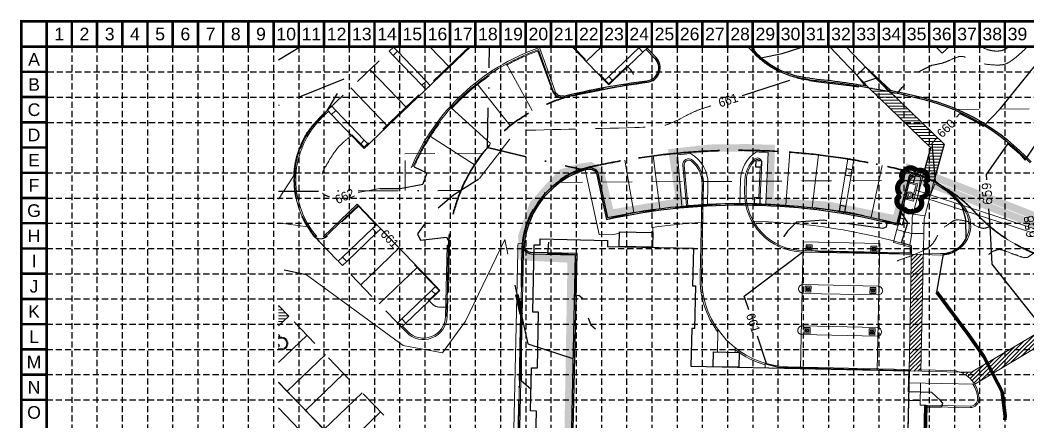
# Model space of a CAD drawing. Header units: inches. Extents: x 74800 to 81377, y 79369 to 83483.
# Drawn here: x 74800 to 78900, y 81850 to 83483 of the extents above; entities that cross this region are included whole.
import ezdxf
from ezdxf.enums import TextEntityAlignment as Align

# ---------------------------------------------------------------- set-up
doc = ezdxf.new("R2010")
doc.units = ezdxf.units.IN
doc.header["$MEASUREMENT"] = 0
for name, pattern in [('DASHED', [9, 6, -3]), ('DGN_STYLE_2', [202.669512, 121.601707, -81.067805]), ('DGN_STYLE_3', [283.737317, 202.669512, -81.067805]), ('DGN_STYLE_4', [324.473889, 162.13561, -81.067805, 0.20267, -81.067805]), ('HIDDEN', [0.375, 0.25, -0.125])]:
    doc.linetypes.add(name, pattern=pattern)
for name, color, linetype in [('021-043_BASETOPO_-_ESMT', 1, 'Continuous'), ('1 PROPOSED CONTOURS', 35, 'Continuous'), ('BASE', 7, 'Continuous'), ('BLDG', 7, 'Continuous'), ('FIRELANE', 7, 'Continuous'), ('GRID', 254, 'HIDDEN'), ('LEGEND', 7, 'Continuous'), ('LEVEL_46', 7, 'Continuous'), ('LIMITS', 1, 'Continuous'), ('new', 250, 'Continuous'), ('PROP', 3, 'Continuous'), ('SILT FENCE', 200, 'Continuous'), ('SITE', 7, 'Continuous'), ('STORM', 7, 'Continuous')]:
    doc.layers.add(name, color=color, linetype=linetype)
doc.styles.add('ROMANS', font='romans.shx')
doc.styles.get("Standard").update_dxf_attribs({"font": 'ARIAL.TTF'})

# ---------------------------------------------------------------- blocks, each defined once
blk = doc.blocks.new('A$C50D86C7A')
at = {"color": 0, "linetype": 'ByBlock', "flags": 128}
blk.add_lwpolyline([(17.3, 33.9), (0, 17.3), (16.6, 0), (33.9, 16.6)], close=True, dxfattribs=at)

msp = doc.modelspace()

# ---------------------------------------------------------------- hatches: boundary and pattern name
at = {"layer": 'FIRELANE', "linetype": 'Continuous', "lineweight": 0}
h = msp.add_hatch(dxfattribs=at)
h.set_pattern_fill('_USER', style=0)
h.set_pattern_definition([(0, (78505.758, 82858.057), (0, 12), [])])
h.paths.add_polyline_path([(78517, 82827.2), (78472.7, 82847.1), (78505.4, 82964.4), (78253.3, 83208.6), (78339, 83192.5), (78559.3, 82979)])
at = {"layer": 'SITE', "linetype": 'Continuous', "lineweight": 0}
h = msp.add_hatch(dxfattribs=at)
h.set_pattern_fill('_USER', style=0)
h.set_pattern_definition([(45, (78469.021, 82428.99), (-8.4853, 8.4853), [])])
h.paths.add_polyline_path([(78426.6, 82530.6), (78425.9, 82500.6), (78416.6, 82056.7), (78416.9, 82056.7), (78464.6, 82055.6), (78473.9, 82499.6), (78474.6, 82529.5)])
h = msp.add_hatch(dxfattribs=at)
h.set_pattern_fill('_USER', style=0)
h.set_pattern_definition([(45, (78842.132, 82151.748), (-8.4853, 8.4853), [])])
h.paths.add_polyline_path([(79036.9, 82213, -0.327847), (79023.1, 82253.3, -0.006628), (79026.1, 82262.4), (78671, 82051.2), (78622.1, 82052.2, -0.169308), (78683.8, 82002.9)])

# ---------------------------------------------------------------- linework, layer by layer
at = {"layer": '021-043_BASETOPO_-_ESMT', "color": 7, "linetype": 'DGN_STYLE_2', "lineweight": 13}
for p, q in [((79107.9, 83123.4), (78596.6, 83120.5)), ((76365.9, 82940.2), (76682.7, 82942)), ((76366.8, 82790.2), (76365.9, 82940.2)), ((78506.8, 82832), (76982.6, 82823.5))]:
    msp.add_line(p, q, dxfattribs=at)
at = {"layer": '1 PROPOSED CONTOURS', "color": 35, "linetype": 'DGN_STYLE_3', "lineweight": 0}
for p, q in [((75912.7, 82848.3), (75851.2, 82754.7)), ((76175.1, 82781.8), (76263.6, 82798.1)), ((75851.2, 82658.8), (75969.3, 82642.5)), ((75969.3, 82642.5), (75994.1, 82605.4))]:
    msp.add_line(p, q, dxfattribs=at)
at = {"layer": '1 PROPOSED CONTOURS', "color": 35, "linetype": 'Continuous', "lineweight": 0}
for p, q in [((76612.1, 82259.4), (76771.5, 82590.9)), ((76771.5, 82590.9), (76784.6, 82531.4)), ((75965.2, 82447.7), (76358, 82159.9)), ((76518.1, 82130), (76612.1, 82259.4)), ((76358, 82159.9), (76518.1, 82130))]:
    msp.add_line(p, q, dxfattribs=at)
at = {"layer": '1 PROPOSED CONTOURS', "color": 35, "linetype": 'Continuous', "lineweight": 80}
for p, q in [((78659.7, 82202.1), (78529.9, 82376.4)), ((76820.4, 82367.4), (76837.9, 82287.3)), ((78659.7, 82202.1), (78721.3, 82115.4)), ((78721.3, 82115.4), (78796, 81972.2)), ((78796, 81972.2), (78807.8, 81874)), ((78485.1, 81914.8), (78479, 81611.8)), ((78807.8, 81874), (78806.8, 81857.5))]:
    msp.add_line(p, q, dxfattribs=at)
at = {"layer": '1 PROPOSED CONTOURS', "color": 35, "linetype": 'DGN_STYLE_3', "flags": 128}
for points in [[(75851.2, 83321.8), (75941.4, 83376.3)], [(76627.7, 83376.3), (76199.8, 82966.5), (76149.8, 83016.5)], [(76906.9, 83358.1), (76968.9, 83189), (76977.7, 83176.5), (76988.7, 83170.2), (77003.3, 83166.1), (77012.1, 83167.6), (77058.9, 83179.1), (77158.4, 83199.1), (77304, 83226.1), (77303.5, 83240), (77294.7, 83267), (77284.8, 83280.6), (77269.2, 83295.7), (77195.3, 83223.8), (77049.4, 83376.3)], [(77776.8, 83376.3), (77777.2, 83370.4), (77786.8, 83351.9)], [(77786.8, 83351.9), (77813.7, 83330.2), (77900.3, 83348), (77989.9, 83376.3)], [(78818.5, 82981.9), (78865.8, 82940.3), (78888.8, 82914.4), (78927.5, 82970.4), (78984.9, 83103.9), (79018, 83237.3), (79053.8, 83362.2), (79060.3, 83376.3)], [(77739.3, 83176.4), (77957.4, 83246.7), (78049.2, 83232.3), (78185.6, 83216.5), (78253, 83205.1), (78231.5, 83230.9), (78281.7, 83246.7), (78336.3, 83193.6), (78340.6, 83189.3), (78369.3, 83186.4), (78389.4, 83209.4), (78446.8, 83269.6), (78509.9, 83299.8), (78555.8, 83309.8)], [(75967.4, 83026.1), (76009.9, 83073.7), (76050.3, 83116.6), (76126.5, 83246.6), (75851.2, 83136.4)], [(78818.5, 82981.9), (78730.9, 82854.9), (78732.4, 82834)], [(76403.1, 82887.2), (76455.2, 82861.7), (76438.5, 82816.2)], [(76666, 82835.9), (76563.5, 82770.8), (76476.8, 82698.2), (76416.2, 82613.7), (76429.6, 82589), (76534.6, 82600.3), (76547.3, 82577.1)], [(76263.6, 82798.1), (76345.6, 82798.1), (76402.8, 82809.3), (76438.5, 82816.2)], [(77185.8, 82673), (77292.1, 82700.6), (77423.3, 82717.2), (77547.1, 82728.3), (77694.9, 82739.4), (77876, 82732), (78029.4, 82720.9), (78177.2, 82700.6), (78275.2, 82678.4), (78326.9, 82661.8), (78323.2, 82641.5), (78310.3, 82635.9), (78070, 82669.2), (77959.2, 82661.8), (77922.2, 82624.8), (77907.4, 82602.7), (77905.5, 82590.7)], [(76252, 82647.7), (76176.2, 82727.1), (76046.3, 82602.5)], [(78740.6, 82715.8), (78745.6, 82644)], [(77058.3, 82529.4), (76947.7, 82534.1), (76951.7, 82580.3)], [(76462.2, 82343.2), (76504.3, 82383.5), (76355, 82539.9)], [(77058.3, 82529.4), (77058.8, 82362.4), (77073.5, 82364.3), (77086.5, 82353.2), (77106.8, 82286.7), (77121.6, 82244.2), (77140.7, 82228.4)]]:
    msp.add_lwpolyline(points, dxfattribs=at)
at = {"layer": '1 PROPOSED CONTOURS', "color": 35, "linetype": 'Continuous', "flags": 128}
for points in [[(78609.4, 83089), (78623.3, 83103.9), (78683.6, 83073.7), (78719.4, 83052.2), (78788.3, 83124), (78931.8, 83300.5), (78990.8, 83376.3)], [(78524.3, 82828.3), (78511.4, 82983.3), (78530, 83003.4)], [(78524.3, 82828.3), (78554.4, 82805.7), (78580.2, 82784.5), (78604.6, 82760.5), (78632.4, 82727.1)], [(78384, 82705.5), (78370.4, 82655.7), (78320.9, 82664.5)], [(78426.6, 82532.9), (78427.3, 82565.2), (78385.8, 82578.2), (78411.4, 82659.5), (78384, 82705.5)], [(78529.9, 82376.4), (78556.4, 82532), (78592.8, 82537.8), (78627.1, 82561.8), (78648.8, 82595.3), (78648.4, 82672.5), (78632.4, 82727.1)], [(78743.7, 82671), (78754, 82490.2)], [(77764.6, 82305.5), (77746.2, 82360.8), (77982.6, 82540.1), (78086.6, 82541.8), (78426.6, 82532.9)], [(75965.2, 82447.7), (75874, 82467)], [(78754, 82490.2), (78945.7, 82247.8), (79009.7, 82129.1), (79018.1, 81997.1)], [(76812.7, 82404.8), (76866.3, 82166.3), (77049.4, 82107.3)], [(76837.9, 82287.3), (76837.9, 82017.5), (76879, 81981.8)], [(78486.1, 81911.2), (78548.6, 81911.2), (78554.8, 81925.9), (78544.6, 81935.7), (78510.1, 81968.7), (78414.3, 81971.3), (78416.6, 82056.7), (77886.4, 82070.8), (77838.5, 82082.9), (77800.2, 82198.3)], [(75884.6, 81973.6), (75851.2, 82009)], [(76229.7, 81455.2), (76234.6, 81624.8), (76207.8, 81676.8), (76185.3, 81658), (76109.7, 81743.3), (75884.6, 81973.6)]]:
    msp.add_lwpolyline(points, dxfattribs=at)
at = {"layer": '1 PROPOSED CONTOURS', "color": 35, "linetype": 'DGN_STYLE_3', "lineweight": 0, "extrusion": (0, 0, -1)}
for centre, radius, start, end in [((-77202.7, 82536.6), 873.1, 23.6743, 70.194), ((-76274.3, 82834.4), 361.9, 2.2012, 31.9834), ((-76021.8, 82631.8), 38.2, 230.0588, 316.4451)]:
    msp.add_arc(centre, radius, start, end, dxfattribs=at)
at = {"layer": '1 PROPOSED CONTOURS', "color": 35, "linetype": 'DGN_STYLE_3', "lineweight": 0}
for points, knots in [([(78899.6, 83376.3), (78874.7, 83352.6), (78853.5, 83330.2), (78820.5, 83310.3), (78803.5, 83300), (78785.7, 83300.3), (78768.3, 83300.8), (78744.2, 83301.5), (78719.9, 83304.6), (78695.9, 83311.4), (78680.5, 83315.8), (78668.1, 83325.8), (78653.2, 83330.4), (78641.4, 83334.1), (78627.9, 83338.2), (78616.4, 83334), (78604.4, 83329.6), (78592.6, 83324.7), (78580.8, 83319.7), (78575.2, 83317.4), (78569.8, 83314.9), (78564.2, 83312.6), (78561.5, 83311.6), (78558.6, 83310.8), (78555.8, 83310.3)], [0, 0, 0, 0, 0.272606, 0.272606, 0.272606, 0.412923, 0.412923, 0.412923, 0.606389, 0.606389, 0.606389, 0.729996, 0.729996, 0.729996, 0.827717, 0.827717, 0.827717, 0.929096, 0.929096, 0.929096, 0.976886, 0.976886, 0.976886, 1, 1, 1, 1]), ([(78821.7, 83376.3), (78819.7, 83374.5), (78817.8, 83372.6), (78815.7, 83370.8), (78802.5, 83359.1), (78782.3, 83356.4), (78765.9, 83357.7), (78747.7, 83359.1), (78726.9, 83364), (78711.9, 83376.3)], [0, 0, 0, 0, 0.070042, 0.070042, 0.070042, 0.510903, 0.510903, 0.510903, 1, 1, 1, 1]), ([(77609.9, 83134.4), (77597.3, 83130.3), (77584.8, 83126.2), (77572.2, 83122.2), (77515.5, 83103.9), (77466.9, 83064.1), (77408, 83051.8), (77395, 83049), (77381.8, 83048.9), (77368.6, 83048.5), (77189.7, 83042), (77010.7, 83039.9), (76831.8, 83034.4), (76827.4, 83034.2), (76821.4, 83036.6), (76818.7, 83033.2), (76767.8, 82967.4), (76716.9, 82901.7), (76666, 82835.9)], [0, 0, 0, 0, 0.037445, 0.037445, 0.037445, 0.206411, 0.206411, 0.206411, 0.243764, 0.243764, 0.243764, 0.751669, 0.751669, 0.751669, 0.764064, 0.764064, 0.764064, 1, 1, 1, 1]), ([(76149.8, 83016.5), (76137.3, 83005.7), (76124.8, 82994.8), (76112.3, 82983.9), (76083.4, 82958.8), (76064.2, 82923.7), (76044.6, 82891.3), (76024.5, 82858.1), (76003.4, 82795.5), (76037.3, 82774), (76044, 82769.8), (76051, 82767.1), (76058.1, 82764.3), (76058.4, 82764.2), (76058.6, 82764.1), (76058.8, 82764)], [0, 0, 0, 0, 0.162651, 0.162651, 0.162651, 0.538083, 0.538083, 0.538083, 0.922557, 0.922557, 0.922557, 0.997771, 0.997771, 0.997771, 1, 1, 1, 1]), ([(78745.6, 82644), (78740.6, 82642.1), (78735.6, 82640.3), (78730.5, 82638.4), (78703, 82628.3), (78674.9, 82662), (78647, 82666.3), (78631, 82668.7), (78610.9, 82675.3), (78596.6, 82666.3), (78591.2, 82662.9), (78586.1, 82659.4), (78580.9, 82655.8), (78568.7, 82647.5), (78556.6, 82639.2), (78544.4, 82630.9)], [0, 0, 0, 0, 0.073734, 0.073734, 0.073734, 0.478521, 0.478521, 0.478521, 0.71053, 0.71053, 0.71053, 0.797066, 0.797066, 0.797066, 1, 1, 1, 1]), ([(78367.8, 82504), (78382.1, 82509.1), (78396.4, 82514.3), (78410.7, 82519.4), (78436.5, 82528.6), (78461.6, 82538.8), (78486, 82552.4), (78504.5, 82562.8), (78519, 82579.7), (78528.2, 82598.3), (78533.6, 82609.2), (78539, 82620.1), (78544.4, 82630.9)], [0, 0, 0, 0, 0.201323, 0.201323, 0.201323, 0.564052, 0.564052, 0.564052, 0.839239, 0.839239, 0.839239, 1, 1, 1, 1]), ([(76547.6, 82578.1), (76547.3, 82574.9), (76547.2, 82571.8), (76547, 82568.7), (76545.9, 82545.9), (76545.3, 82523.2), (76544.6, 82500.4), (76543.1, 82443.1), (76544.3, 82385.7), (76541.7, 82328.4), (76541.5, 82324), (76541.3, 82319.7), (76541.1, 82315.3)], [0, 0, 0, 0, 0.035974, 0.035974, 0.035974, 0.295681, 0.295681, 0.295681, 0.950296, 0.950296, 0.950296, 1, 1, 1, 1]), ([(78923.7, 82536), (78917.3, 82531.3), (78910.9, 82526.6), (78904.5, 82521.8), (78888.5, 82510), (78864.4, 82525.4), (78845.4, 82530.5), (78826.6, 82535.6), (78808.6, 82546.6), (78789.7, 82549.7), (78784.1, 82550.6), (78778, 82549.6), (78772.3, 82547.9), (78766.2, 82546.2), (78759.9, 82544.7), (78754.9, 82541), (78750.3, 82537.5), (78745.6, 82534), (78741, 82530.5)], [0, 0, 0, 0, 0.121229, 0.121229, 0.121229, 0.426202, 0.426202, 0.426202, 0.726491, 0.726491, 0.726491, 0.815677, 0.815677, 0.815677, 0.911257, 0.911257, 0.911257, 1, 1, 1, 1]), ([(76541.1, 82315.3), (76529.8, 82315.5), (76518.5, 82315.7), (76507.3, 82315.9), (76497.7, 82316.1), (76487.5, 82319.5), (76480.6, 82326), (76474.4, 82331.7), (76468.3, 82337.5), (76462.2, 82343.2)], [0, 0, 0, 0, 0.386336, 0.386336, 0.386336, 0.712326, 0.712326, 0.712326, 1, 1, 1, 1])]:
    msp.add_open_spline(points, degree=3, knots=knots, dxfattribs=at)
at = {"layer": 'BASE', "const_width": 10.3}
for points in [[(74805.2, 79374.1), (81371.6, 79374.1), (81371.6, 83478.1), (74805.2, 83478.1)], [(74907.8, 79476.7), (81269, 79476.7), (81269, 83375.5), (74907.8, 83375.5)]]:
    msp.add_lwpolyline(points, close=True, dxfattribs=at)
for points in [[(74907.8, 83375.5), (74907.8, 83478.1)], [(75010.4, 83375.5), (75010.4, 83478.1)], [(75113, 83375.5), (75113, 83478.1)], [(75215.6, 83375.5), (75215.6, 83478.1)], [(75318.2, 83375.5), (75318.2, 83478.1)], [(75420.8, 83375.5), (75420.8, 83478.1)], [(75523.4, 83375.5), (75523.4, 83478.1)], [(75626, 83375.5), (75626, 83478.1)], [(75728.6, 83375.5), (75728.6, 83478.1)], [(75831.2, 83375.5), (75831.2, 83478.1)], [(75933.8, 83375.5), (75933.8, 83478.1)], [(76036.4, 83375.5), (76036.4, 83478.1)], [(76139, 83375.5), (76139, 83478.1)], [(76241.6, 83375.5), (76241.6, 83478.1)], [(76344.2, 83375.5), (76344.2, 83478.1)], [(76446.8, 83375.5), (76446.8, 83478.1)], [(76549.4, 83375.5), (76549.4, 83478.1)], [(76652, 83375.5), (76652, 83478.1)], [(76754.6, 83375.5), (76754.6, 83478.1)], [(76857.2, 83375.5), (76857.2, 83478.1)], [(76959.8, 83375.5), (76959.8, 83478.1)], [(77062.4, 83375.5), (77062.4, 83478.1)], [(77165, 83375.5), (77165, 83478.1)], [(77267.6, 83375.5), (77267.6, 83478.1)], [(77370.2, 83375.5), (77370.2, 83478.1)], [(77472.8, 83375.5), (77472.8, 83478.1)], [(77575.4, 83375.5), (77575.4, 83478.1)], [(77678, 83375.5), (77678, 83478.1)], [(77780.6, 83375.5), (77780.6, 83478.1)], [(77883.2, 83375.5), (77883.2, 83478.1)], [(77985.8, 83375.5), (77985.8, 83478.1)], [(78088.4, 83375.5), (78088.4, 83478.1)], [(78191, 83375.5), (78191, 83478.1)], [(78293.6, 83375.5), (78293.6, 83478.1)], [(78396.2, 83375.5), (78396.2, 83478.1)], [(78498.8, 83375.5), (78498.8, 83478.1)], [(78601.4, 83375.5), (78601.4, 83478.1)], [(78704, 83375.5), (78704, 83478.1)], [(78806.6, 83375.5), (78806.6, 83478.1)], [(74907.8, 83375.5), (74805.2, 83375.5)], [(74907.8, 83272.9), (74805.2, 83272.9)], [(74907.8, 83170.3), (74805.2, 83170.3)], [(74907.8, 83067.7), (74805.2, 83067.7)], [(74907.8, 82965.1), (74805.2, 82965.1)], [(74907.8, 82862.5), (74805.2, 82862.5)], [(74907.8, 82759.9), (74805.2, 82759.9)], [(74907.8, 82657.3), (74805.2, 82657.3)], [(74907.8, 82554.7), (74805.2, 82554.7)], [(74907.8, 82452.1), (74805.2, 82452.1)], [(74907.8, 82349.5), (74907.8, 82452.1)], [(74907.8, 82349.5), (74805.2, 82349.5)], [(74907.8, 82246.9), (74805.2, 82246.9)], [(74907.8, 82144.3), (74805.2, 82144.3)], [(74907.8, 82041.7), (74805.2, 82041.7)], [(74907.8, 81939.1), (74805.2, 81939.1)]]:
    msp.add_lwpolyline(points, dxfattribs=at)
at = {"layer": 'BLDG', "color": 7, "linetype": 'Continuous', "flags": 128}
msp.add_lwpolyline([(78580.8, 83376.3), (78551.6, 83348.3), (78524.7, 83376.3)], dxfattribs=at)
at = {"layer": 'FIRELANE', "color": 7, "linetype": 'DGN_STYLE_2', "lineweight": 30}
for p, q in [((76026.5, 83093.8), (76321.2, 83376.3)), ((76026.5, 83093.8), (76321.2, 83376.3)), ((77387.4, 83331.5), (77344.4, 83376.3)), ((77387.4, 83331.5), (77344.4, 83376.3)), ((77785.2, 83350.1), (77760, 83376.3)), ((77785.2, 83350.1), (77760, 83376.3)), ((76371.6, 82213.6), (76015.7, 82584.7)), ((76371.6, 82213.6), (76015.7, 82584.7)), ((76542.6, 82549.1), (76536.8, 82278)), ((76542.6, 82549.1), (76536.8, 82278)), ((76842.5, 82545), (76820.5, 81502)), ((76842.5, 82545), (76820.5, 81502)), ((76419.8, 81729.7), (75851.2, 82322.8)), ((76419.8, 81729.7), (75851.2, 82322.8))]:
    msp.add_line(p, q, dxfattribs=at)
at = {"layer": 'FIRELANE', "color": 7, "linetype": 'Continuous', "lineweight": 0}
for p, q in [((78286.7, 83243.1), (78559.3, 82979)), ((78286.7, 83243.1), (78559.3, 82979)), ((78253.3, 83208.6), (78505.4, 82964.4)), ((78253.3, 83208.6), (78505.4, 82964.4)), ((78472.7, 82847.1), (78505.4, 82964.4)), ((78472.7, 82847.1), (78505.4, 82964.4)), ((78517, 82827.2), (78559.3, 82979)), ((78517, 82827.2), (78559.3, 82979)), ((75851.2, 82317), (75856.9, 82317)), ((75851.2, 82317), (75856.9, 82317)), ((75851.2, 82305), (75868.4, 82305)), ((75851.2, 82305), (75868.4, 82305)), ((75851.2, 82293), (75879.9, 82293)), ((75851.2, 82293), (75879.9, 82293)), ((75851.2, 82281), (75891.4, 82281)), ((75851.2, 82281), (75891.4, 82281)), ((75851.2, 82269), (75881.7, 82269)), ((75851.2, 82269), (75881.7, 82269)), ((75851.2, 82257), (75869.2, 82257)), ((75851.2, 82257), (75869.2, 82257)), ((75851.2, 82245), (75856.6, 82245)), ((75851.2, 82245), (75856.6, 82245))]:
    msp.add_line(p, q, dxfattribs=at)
at = {"layer": 'FIRELANE', "color": 7, "linetype": 'Continuous', "flags": 128}
msp.add_lwpolyline([(78517, 82827.2), (78472.7, 82847.1), (78505.4, 82964.4), (78253.3, 83208.6), (78339, 83192.5), (78559.3, 82979)], close=True, dxfattribs=at)
msp.add_lwpolyline([(75851.2, 82322.8), (75892.7, 82279.5), (75851.2, 82239.8)], dxfattribs=at)
msp.add_lwpolyline([(75851.2, 82322.8), (75892.7, 82279.5), (75851.2, 82239.8)], dxfattribs=at)
at = {"layer": 'FIRELANE', "color": 7, "linetype": 'DGN_STYLE_2', "lineweight": 30}
for centre, radius, start, end in [((78045.1, 83599.2), 360, 223.7916, 264.7), ((78045.1, 83599.2), 360, 223.7916, 264.7), ((77202.4, 82535.1), 660, 102.7766, 178.7916), ((77202.4, 82535.1), 660, 102.7766, 178.7916), ((79172.8, 83147.3), 660, 222.8519, 269.7832), ((79172.8, 83147.3), 660, 222.8519, 269.7832)]:
    msp.add_arc(centre, radius, start, end, dxfattribs=at)
at = {"layer": 'FIRELANE', "color": 7, "linetype": 'DGN_STYLE_2', "lineweight": 30, "extrusion": (0, 0, -1)}
for centre, radius, start, end in [((-77716.2, 80278), 2974.9, 77.1863, 82.9579), ((-77716.2, 80278), 2974.9, 77.1863, 82.9579), ((-76275.6, 82833.9), 360, 316.2084, 46.2084), ((-76275.6, 82833.9), 360, 316.2084, 46.2084), ((-77729.1, 80193.5), 2760.3, 77.3233, 103.9274), ((-77729.1, 80193.5), 2760.3, 77.3233, 103.9274), ((-77729.1, 80193.5), 2760.3, 77.3233, 103.9274), ((-77202.4, 82535.3), 360, 1.5437, 77.3233), ((-77202.4, 82535.3), 360, 1.5437, 77.3233), ((-78249.1, 82290.3), 600, 103.9274, 137.1481), ((-78249.1, 82290.3), 600, 103.9274, 137.1481)]:
    msp.add_arc(centre, radius, start, end, dxfattribs=at)
at = {"layer": 'GRID', "color": 252, "linetype": 'HIDDEN', "ltscale": 100}
for p, q in [((75010.1, 83376.4), (75010.1, 79784)), ((75112.7, 83376.4), (75112.7, 79784)), ((75215.3, 83376.4), (75215.3, 79784)), ((75317.9, 83376.4), (75317.9, 79784)), ((75420.5, 83376.4), (75420.5, 79784)), ((75523.1, 83376.4), (75523.1, 79784)), ((75625.7, 83376.4), (75625.7, 79784)), ((75728.3, 83376.4), (75728.3, 79784)), ((75830.9, 83376.4), (75830.9, 79784)), ((75933.5, 83376.4), (75933.5, 79784)), ((76036.1, 83376.4), (76036.1, 79784)), ((76138.7, 83376.4), (76138.7, 79784)), ((76241.6, 83375.5), (76241.6, 79784)), ((76344.2, 83375.5), (76344.2, 79784)), ((76446.8, 83375.5), (76446.8, 79784)), ((76549.4, 83375.5), (76549.4, 79784)), ((76652, 83375.5), (76652, 79784)), ((76754.6, 83375.5), (76754.6, 79784)), ((76857.2, 83375.5), (76857.2, 79784)), ((76959.8, 83375.5), (76959.8, 79784)), ((77062.4, 83375.5), (77062.4, 79784)), ((77165, 83375.5), (77165, 79784)), ((77267.6, 83375.5), (77267.6, 79784)), ((77370.2, 83375.5), (77370.2, 79784)), ((77472.8, 83375.5), (77472.8, 79784)), ((77575.4, 83375.5), (77575.4, 79784)), ((77678, 83375.5), (77678, 79784)), ((77780.6, 83375.5), (77780.6, 79784)), ((77883.2, 83375.5), (77883.2, 79784)), ((77985.8, 83375.5), (77985.8, 79784)), ((78088.4, 83375.5), (78088.4, 79784)), ((78191, 83375.5), (78191, 79784)), ((78293.6, 83375.5), (78293.6, 79784)), ((78396.2, 83375.5), (78396.2, 79784)), ((78498.8, 83375.5), (78498.8, 79784)), ((78601.4, 83375.5), (78601.4, 79784)), ((78704, 83375.5), (78704, 79784)), ((78806.6, 83375.5), (78806.6, 79784)), ((74911.6, 83272.5), (81272.8, 83272.5)), ((74911.6, 83169.9), (81272.8, 83169.9)), ((74911.6, 83067.3), (81272.8, 83067.3)), ((74907.8, 82862.5), (81269, 82862.5)), ((74907.8, 82759.9), (81269, 82759.9)), ((74907.8, 82657.3), (81269, 82657.3)), ((74907.8, 82554.7), (81269, 82554.7)), ((74907.8, 82452.1), (81269, 82452.1)), ((74907.8, 82349.5), (81269, 82349.5)), ((74907.8, 82246.9), (81269, 82246.9)), ((74907.8, 82144.3), (81269, 82144.3)), ((74907.8, 82041.7), (81269, 82041.7)), ((74907.8, 81939.1), (81269, 81939.1))]:
    msp.add_line(p, q, dxfattribs=at)
at = {"layer": 'LEGEND', "color": 170, "ltscale": 100, "const_width": 21.6}
msp.add_lwpolyline([(78382.3, 82772.1, 0.520567), (78382.3, 82772.1, 0.765195), (78394.9, 82718.8, 0.417879), (78437.9, 82708.2, 0.6649), (78459.2, 82760.5, 0.744833), (78479, 82820.6, 0.975642), (78448.7, 82868.2, 0.520567), (78398.9, 82870.1, 0.520567), (78393.7, 82834.5, 0.540264), (78382.3, 82772.1)], format="xyb", close=True, dxfattribs=at)
at = {"layer": 'LEVEL_46', "color": 7, "linetype": 'Continuous', "lineweight": 0}
for p, q in [((75851.2, 82187.3), (75856.5, 82193.5)), ((75851.2, 82147.7), (75852.3, 82148.7))]:
    msp.add_line(p, q, dxfattribs=at)
at = {"layer": 'LEVEL_46', "color": 7, "linetype": 'Continuous', "flags": 128}
for points in [[(75851.2, 82192.9), (75856.9, 82199.6), (75851.2, 82204.1)], [(75851.2, 82154.5), (75855.9, 82158.7), (75851.2, 82165.5)]]:
    msp.add_lwpolyline(points, dxfattribs=at)
at = {"layer": 'LEVEL_46', "color": 7, "linetype": 'Continuous', "lineweight": 0}
for radius, start, end in [(26.1, 242.9786, 104.6308), (22.4, 241.1491, 122.0084)]:
    msp.add_arc((75863.1, 82168.3), radius, start, end, dxfattribs=at)
at = {"layer": 'LIMITS', "linetype": 'DASHED', "ltscale": 30, "const_width": 30}
msp.add_lwpolyline([(77025.4, 81573.5), (77042.2, 82511.5), (76846.9, 82520.7), (76841.2, 82604.4), (76887, 82733.5), (76944.7, 82799.4), (77006.1, 82863.5), (77078.4, 82884.6), (77122.4, 82891), (77158, 82867.8), (77165.5, 82849.4), (77200.1, 82705.4), (77202.6, 82697.6), (77484.1, 82744.4), (77453.2, 82945.1), (77605.9, 82962.4), (77755.8, 82964.2), (77855.7, 82961.5), (77850.3, 82745.3), (78092.9, 82729.7), (78364, 82673.7), (78417, 82881.8), (78538, 82838.5), (79370.6, 82515.7, -0.221572)], format="xyb", dxfattribs=at)
at = {"layer": 'new', "color": 7}
for p, q in [((77146.6, 82854.2), (77185.9, 82673)), ((77152.5, 82855.5), (77190.5, 82680.1)), ((78411.9, 82827.6), (78367.6, 82656.4)), ((78417.7, 82826.1), (78371.9, 82649.1)), ((78459.1, 82845.9), (78461.6, 82851.4)), ((76879.6, 82539.2), (77064.5, 82535.3)), ((77064.5, 82535.3), (77043.7, 81551.5)), ((76879.5, 82533.2), (77058.3, 82529.4)), ((77058.3, 82529.4), (77037.8, 81557.6))]:
    msp.add_line(p, q, dxfattribs=at)
at = {"layer": 'new', "color": 7, "extrusion": (0, 0, -1)}
for centre, radius, start, end in [((-77836.2, 83384), 60, 314.1617, 352.6767), ((-77836.2, 83384), 54, 314.1617, 351.8578), ((-78045.2, 83599.2), 360, 275.3, 314.1617), ((-78045.2, 83599.2), 354, 275.3, 314.1617), ((-77729.2, 80193.5), 3066.3, 76.4678, 82.9117), ((-77729.2, 80193.5), 3060.3, 95.3, 103.9274), ((-77729.2, 80193.5), 3066.3, 95.3, 99.71), ((-77004.7, 83203.8), 36, 256.4678, 340.4721), ((-77004.7, 83203.8), 30, 256.4678, 340.4721), ((-77729.2, 80193.5), 3060.3, 76.4678, 82.9117), ((-77729.2, 80193.5), 3066.3, 101.2459, 103.9274), ((-78249.2, 82290.3), 900, 103.9274, 137.1481), ((-78249.2, 82290.3), 906, 103.9274, 137.1481), ((-77117.3, 82847.9), 36, 74.7522, 167.7749), ((-77117.3, 82847.9), 30, 74.7522, 167.7749), ((-77729.2, 80193.5), 2538.3, 77.6394, 104.6655), ((-77729.2, 80193.5), 2544.3, 77.7749, 104.5301)]:
    msp.add_arc(centre, radius, start, end, dxfattribs=at)
at = {"layer": 'new', "color": 7}
for centre, radius, start, end in [((77344.2, 83289.9), 54, 277.0883, 43.7916), ((77344.2, 83289.9), 60, 277.0883, 43.7916), ((77202.5, 82535.3), 360, 105.2478, 174.0008), ((77202.5, 82535.3), 354, 105.2478, 174.0008), ((78446.8, 82818.5), 36, 65.7213, 165.4699), ((78446.8, 82818.5), 30, 65.7213, 165.4699), ((76880.3, 82569.1), 36, 174.0008, 268.7917), ((76880.3, 82569.1), 30, 174.0008, 268.7917)]:
    msp.add_arc(centre, radius, start, end, dxfattribs=at)
at = {"layer": 'new', "color": 7, "lineweight": 13, "extrusion": (0, 0, -1)}
msp.add_arc((-77729.2, 80193.5), 2544.3, 90.5048, 91.8286, dxfattribs=at)
at = {"layer": 'PROP', "color": 7, "linetype": 'DGN_STYLE_4', "lineweight": 30}
for p, q in [((76701.3, 82964.7), (77079.4, 82876.7)), ((76842.9, 82558.8), (76820.4, 81502))]:
    msp.add_line(p, q, dxfattribs=at)
at = {"layer": 'PROP', "color": 7, "linetype": 'DGN_STYLE_4', "flags": 128}
for points in [[(76701.3, 82964.7), (76710, 83376.3)], [(75851.2, 82787.4), (76594.1, 82791.5)]]:
    msp.add_lwpolyline(points, dxfattribs=at)
at = {"layer": 'PROP', "color": 7, "linetype": 'DGN_STYLE_4', "lineweight": 30, "extrusion": (0, 0, -1)}
for centre, radius, start, end in [((-77202.2, 82535.1), 660, 22.8612, 40.6158), ((-77728, 80186.1), 2767.7, 76.4471, 103.9081), ((-77202.3, 82538.4), 360, 3.2552, 70.0406), ((-78248.9, 82290.3), 600, 103.9273, 137.1481)]:
    msp.add_arc(centre, radius, start, end, dxfattribs=at)
at = {"layer": 'PROP', "color": 7, "linetype": 'DGN_STYLE_4', "lineweight": 30}
msp.add_arc((79172.5, 83147.2), 660, 222.8519, 269.7833, dxfattribs=at)
at = {"layer": 'SILT FENCE', "ltscale": 500, "const_width": 30}
msp.add_lwpolyline([(77045.4, 81535.9), (76859.6, 81538.5), (76844.4, 81530.3), (76822.5, 81372.4), (76789.7, 81278.6), (76738.4, 81182.4), (76694.5, 81117.8), (76634.1, 81052.8), (76513.5, 80970.8), (76430.6, 80931.9, 0.842246), (76509.3, 80238), (79423.6, 80164.4, 0.637376), (79684.4, 80759.9), (79665.2, 80907.8), (79715.6, 81001), (79605.6, 82170.8, 0.253451), (79337.6, 82493.8), (78427.8, 82846.1)], format="xyb", dxfattribs=at)
at = {"layer": 'SITE', "color": 7, "linetype": 'Continuous', "lineweight": 13}
for p, q in [((76199.7, 82960.6), (76633.4, 83376.3)), ((76451.7, 83235.4), (76335.4, 83356.7)), ((76546.2, 83292.8), (76466.1, 83376.3)), ((76624.2, 83367.6), (76615.8, 83376.3)), ((76970.7, 83191.8), (76909.7, 83364)), ((76976.4, 83193.8), (76913.3, 83371.6)), ((77045.2, 83376.3), (77178.2, 83237.6)), ((77103.4, 83315.6), (77166.8, 83376.3)), ((77195.5, 83254.2), (77316.8, 83370.5)), ((77346.3, 83374.4), (77387.4, 83331.5)), ((77346.4, 83365.6), (77383.1, 83327.4)), ((78253.3, 83208.6), (78092.5, 83376.3)), ((78334.4, 83193.4), (78159, 83376.3)), ((76318.1, 83340.1), (76434.3, 83218.8)), ((77212.1, 83236.9), (77333.4, 83353.2)), ((76373, 83126.7), (76223.5, 83282.6)), ((76883, 83115.9), (76778.5, 83304.9)), ((78239.2, 83292.7), (78204.5, 83259.5)), ((78239.2, 83292.7), (78343.3, 83197.7)), ((78204.5, 83259.5), (78236.4, 83217.6)), ((76295, 83052), (76145.5, 83207.9)), ((76792.8, 83055.9), (76658.8, 83225.2)), ((76026.5, 83093.8), (76050.3, 83116.6)), ((76030.6, 83089.4), (76054.4, 83112.2)), ((76200.4, 82994.6), (76084.2, 83115.8)), ((76713.7, 82981.9), (76553.7, 83127)), ((76183.1, 82978), (76066.9, 83099.2)), ((76647.7, 82895.9), (76466.1, 83012.9)), ((77843, 82945.5), (77834.3, 82735.7)), ((77931.5, 82946.4), (77915.6, 82731)), ((77259.7, 82913.6), (77296.4, 82700.8)), ((77375.5, 82931.1), (77403.2, 82716.9)), ((77474.6, 82936), (77492.6, 82726.8)), ((77817.3, 82904), (77810.3, 82736.5)), ((77811.5, 82910.6), (77811.5, 82910.6)), ((78048.1, 82935.3), (78023.2, 82720.8)), ((78132.1, 82705.8), (78168.3, 82918.7)), ((78155.8, 82701.8), (78192, 82914.7)), ((77099.3, 82874), (77156.3, 82610.8)), ((77496.4, 82893.2), (77510.6, 82728.4)), ((77502.3, 82893.7), (77516.5, 82728.9)), ((77810.5, 82886.6), (77805.3, 82760.7)), ((78307.6, 82892.5), (78262.4, 82681.3)), ((78408.7, 82887.4), (78394.4, 82832.1)), ((78461.5, 82851.4), (78467.9, 82868.3)), ((77730.8, 82833), (77728.7, 82731.8)), ((77748.8, 82832.7), (77747.8, 82785.2)), ((77754.8, 82832.5), (77753.8, 82785.7)), ((78411.8, 82827.6), (78394.4, 82832.1)), ((78472.7, 82847.1), (78429.8, 82681.6)), ((78452.5, 82769.4), (78465.2, 82843.6)), ((78517.1, 82827.1), (78477.6, 82674.9)), ((77574.4, 82817.7), (77566.5, 82442.4)), ((77580.4, 82817.6), (77572.5, 82439.3)), ((77598.4, 82817.2), (77596.6, 82728.4)), ((78499, 82757.4), (78521.8, 82817.9)), ((78452.5, 82769.4), (78499, 82757.4)), ((76033.4, 82601.7), (76171.6, 82734.2)), ((76037.6, 82597.4), (76175.8, 82729.9)), ((76491.4, 82400.7), (76171.6, 82734.2)), ((78429.8, 82681.6), (78428.4, 82614.9)), ((78433, 82693.8), (78480.8, 82687.1)), ((78477.6, 82674.9), (78473.9, 82499.6)), ((76111.9, 82519.1), (76233.2, 82635.3)), ((76128.6, 82501.7), (76249.8, 82618)), ((77373.8, 82619.3), (77373.8, 82640.2)), ((78353, 82579.6), (78367.3, 82631.7)), ((78373.3, 82654.9), (78367.3, 82631.7)), ((76543.2, 82578.3), (76536.8, 82278)), ((76844.4, 82572.9), (76826.5, 82574.8)), ((77156.3, 82610.8), (77205.6, 82609.8)), ((77975, 82066.2), (77986.2, 82582.1)), ((77975, 82066.2), (77986.2, 82582.1)), ((78298.1, 82575.3), (77986.2, 82582.1)), ((78287, 82059.5), (78298.1, 82575.3)), ((78420, 82568), (78428.4, 82614.9)), ((78428.4, 82614.9), (78476.4, 82614.9)), ((76186, 82407.2), (76341.9, 82556.6)), ((76536.9, 82567.7), (76530.8, 82278.1)), ((76824.5, 82541.2), (76801.3, 81441.4)), ((76842.4, 82540.8), (76819.3, 81443.5)), ((76848.4, 82540.7), (76825.2, 81440.9)), ((76844.4, 82572.9), (76850.3, 82572.3)), ((77982.6, 82540.1), (78474.6, 82529.5)), ((77982.7, 82546.1), (78420.7, 82536.7)), ((77997.4, 82545.8), (77997.9, 82569.8)), ((78021.4, 82545.3), (77997.4, 82545.8)), ((78021.9, 82569.3), (77997.9, 82569.8)), ((78002.5, 82550.7), (78002.8, 82564.7)), ((78016.5, 82550.4), (78002.5, 82550.7)), ((78016.8, 82564.4), (78002.8, 82564.7)), ((78006.6, 82554.6), (78006.7, 82560.6)), ((78012.6, 82554.5), (78006.6, 82554.6)), ((78012.7, 82560.5), (78006.7, 82560.6)), ((78012.6, 82554.5), (78012.7, 82560.5)), ((78016.5, 82550.4), (78016.8, 82564.4)), ((78021.4, 82545.3), (78021.9, 82569.3)), ((78261.3, 82540.1), (78261.9, 82564.1)), ((78285.3, 82539.6), (78261.3, 82540.1)), ((78285.9, 82563.6), (78261.9, 82564.1)), ((78266.4, 82545), (78266.8, 82559)), ((78280.4, 82544.7), (78266.4, 82545)), ((78280.7, 82558.7), (78266.8, 82559)), ((78270.5, 82548.9), (78270.7, 82554.9)), ((78276.5, 82548.8), (78270.5, 82548.9)), ((78276.7, 82554.8), (78270.7, 82554.9)), ((78276.5, 82548.8), (78276.7, 82554.8)), ((78280.4, 82544.7), (78280.7, 82558.7)), ((78285.3, 82539.6), (78285.9, 82563.6)), ((78421.2, 82560.7), (78420.7, 82536.7)), ((78427.3, 82565.2), (78425.9, 82500.6)), ((78474.7, 82535.5), (78545.2, 82534)), ((78425.9, 82500.6), (78416.6, 82056.7)), ((78473.9, 82499.6), (78464.6, 82055.6)), ((78474.6, 82529.5), (78545.1, 82528)), ((76260.7, 82329.2), (76416.6, 82478.7)), ((77566.6, 82446.8), (77566.7, 82446.8)), ((77572.6, 82447.6), (77572.7, 82447.6)), ((76352.8, 82267.9), (76474, 82384.1)), ((78290.4, 82365.5), (77984.8, 82372.1)), ((78291.2, 82401.5), (77985.6, 82408)), ((77993.8, 82377.7), (77994.3, 82401.7)), ((78017.8, 82377.2), (77993.8, 82377.7)), ((78018.3, 82401.2), (77994.3, 82401.7)), ((77998.9, 82382.6), (77999.2, 82396.6)), ((78012.9, 82382.3), (77998.9, 82382.6)), ((78013.2, 82396.3), (77999.2, 82396.6)), ((78003, 82386.5), (78003.1, 82392.5)), ((78009, 82386.4), (78003, 82386.5)), ((78009.1, 82392.4), (78003.1, 82392.5)), ((78009, 82386.4), (78009.1, 82392.4)), ((78012.9, 82382.3), (78013.2, 82396.3)), ((78017.8, 82377.2), (78018.3, 82401.2)), ((78257.7, 82372), (78258.2, 82396)), ((78281.7, 82371.5), (78257.7, 82372)), ((78282.2, 82395.5), (78258.2, 82396)), ((78262.8, 82376.9), (78263.1, 82390.9)), ((78276.8, 82376.6), (78262.8, 82376.9)), ((78277.1, 82390.6), (78263.1, 82390.9)), ((78266.9, 82380.8), (78267, 82386.8)), ((78272.9, 82380.7), (78266.9, 82380.8)), ((78273, 82386.7), (78267, 82386.8)), ((78272.9, 82380.7), (78273, 82386.7)), ((78276.8, 82376.6), (78277.1, 82390.6)), ((78281.7, 82371.5), (78282.2, 82395.5)), ((76369.4, 82250.5), (76490.7, 82366.8)), ((75892.7, 82279.5), (75851.2, 82322.8)), ((75851.2, 82239.8), (75892.7, 82279.5)), ((78671, 82051.2), (79026.1, 82262.4)), ((76352.1, 82233.9), (76371.6, 82213.6)), ((76356.4, 82238.1), (76375.9, 82217.7)), ((77637.4, 82133.5), (77639.4, 82224.1)), ((78287.6, 82233.5), (77982, 82240.1)), ((77990.1, 82209.7), (77990.7, 82233.7)), ((78014.1, 82209.2), (77990.1, 82209.7)), ((78014.7, 82233.2), (77990.7, 82233.7)), ((77995.3, 82214.6), (77995.6, 82228.6)), ((78009.3, 82214.3), (77995.3, 82214.6)), ((78009.6, 82228.3), (77995.6, 82228.6)), ((77999.3, 82218.5), (77999.5, 82224.5)), ((78005.3, 82218.4), (77999.3, 82218.5)), ((78005.5, 82224.4), (77999.5, 82224.5)), ((78005.3, 82218.4), (78005.5, 82224.4)), ((78009.3, 82214.3), (78009.6, 82228.3)), ((78014.1, 82209.2), (78014.7, 82233.2)), ((78254.1, 82204), (78254.6, 82228)), ((78278.6, 82227.5), (78254.6, 82228)), ((78259.2, 82208.9), (78259.5, 82222.9)), ((78273.2, 82208.6), (78259.2, 82208.9)), ((78273.5, 82222.6), (78259.5, 82222.9)), ((78263.3, 82212.9), (78263.4, 82218.8)), ((78269.3, 82212.7), (78263.3, 82212.9)), ((78269.4, 82218.7), (78263.4, 82218.8)), ((78269.3, 82212.7), (78269.4, 82218.7)), ((78273.2, 82208.6), (78273.5, 82222.6)), ((78278.1, 82203.5), (78278.6, 82227.5)), ((78683.8, 82002.9), (79036.9, 82213)), ((75851.2, 82090.2), (75967.5, 82201.6)), ((78286.8, 82197.5), (77981.2, 82204.1)), ((78278.1, 82203.5), (78254.1, 82204)), ((75886.3, 81974.1), (76042.2, 82123.6)), ((77709.4, 82131.9), (77709.8, 82150.3)), ((77831.6, 82069.3), (77832, 82087.5)), ((75961, 81896.2), (76116.9, 82045.7)), ((78416.7, 82062.7), (77924.6, 82073.3)), ((78622.1, 82052.2), (78416.9, 82056.7)), ((78584.7, 82059), (78464.7, 82061.6)), ((78671, 82051.2), (78622.1, 82052.2)), ((75851.2, 82010.7), (76295.1, 81547.7)), ((78683.8, 82002.9), (78415.9, 82008.7)), ((78463.6, 82007.6), (78461.7, 81917.7)), ((76035.8, 81818.2), (76191.7, 81967.7)), ((78414.4, 81936.7), (78401.4, 81336.8)), ((78462, 81935.7), (78414.4, 81936.7)), ((75851.2, 81906.7), (76222.5, 81519.4)), ((76110.5, 81740.3), (76266.4, 81889.7)), ((78485.7, 81917.2), (78461.7, 81917.7)), ((78485.7, 81917.2), (78471.9, 81263.3)), ((78665.3, 81907.4), (78485.5, 81911.2)), ((78665.4, 81913.4), (78485.7, 81917.2))]:
    msp.add_line(p, q, dxfattribs=at)
at = {"layer": 'SITE', "color": 5, "linetype": 'Continuous', "lineweight": 13}
for p, q in [((78452.5, 82817.1), (78411.8, 82827.6)), ((78434.4, 82747.4), (78393.8, 82757.9))]:
    msp.add_line(p, q, dxfattribs=at)
at = {"layer": 'SITE', "color": 5, "linetype": 'DGN_STYLE_2', "lineweight": 0}
for p, q in [((78445.2, 82812.8), (78416.1, 82820.3)), ((78430.1, 82754.7), (78445.2, 82812.8)), ((78430.1, 82754.7), (78401.1, 82762.2))]:
    msp.add_line(p, q, dxfattribs=at)
at = {"layer": 'SITE', "color": 7, "linetype": 'Continuous', "flags": 128}
for points in [[(76301.5, 83357.4), (76318.1, 83340.1), (76335.4, 83356.7), (76318.8, 83374)], [(76434.3, 83218.8), (76450.9, 83201.5), (76468.3, 83218.1), (76451.7, 83235.4)], [(77195.5, 83254.2), (77178.2, 83237.6), (77194.8, 83220.3), (77212.1, 83236.9)], [(76050.3, 83116.6), (76066.9, 83099.2), (76084.2, 83115.8), (76067.6, 83133.2)], [(76183.1, 82978), (76199.7, 82960.6), (76217.1, 82977.2), (76200.4, 82994.6)], [(76250.5, 82651.9), (76233.2, 82635.3), (76249.8, 82618), (76267.2, 82634.6)], [(77237.6, 82562.2), (77238.9, 82622.2), (77373.8, 82619.3), (77372.6, 82559.3)], [(77237.6, 82562.2), (77238.9, 82622.2), (77373.8, 82619.3), (77372.6, 82559.3)], [(76111.9, 82519.1), (76094.6, 82502.5), (76111.2, 82485.1), (76128.6, 82501.7)], [(76491.4, 82400.7), (76474, 82384.1), (76490.7, 82366.8), (76508, 82383.4)], [(76352.8, 82267.9), (76335.4, 82251.2), (76352.1, 82233.9), (76369.4, 82250.5)], [(77620.1, 82073.9), (77621.4, 82133.8), (77725.4, 82131.6), (77724.1, 82071.6)]]:
    msp.add_lwpolyline(points, close=True, dxfattribs=at)
for points in [[(77322.9, 83376.3), (77316.8, 83370.5), (77333.4, 83353.2), (77350.7, 83369.8), (77344.4, 83376.3)], [(76896.2, 81667.4), (76901.1, 81893.3), (76877.1, 81893.9), (76880.9, 82069.8), (76904.9, 82069.3), (76909.7, 82295.2), (76885.7, 82295.8), (76891.7, 82569.7), (76915.7, 82569.2), (76916.2, 82593.2), (77190.1, 82587.3), (77189.6, 82563.3), (77539.5, 82555.7), (77536.2, 82402.7), (77548.2, 82402.5), (77544.5, 82228.5), (77532.5, 82228.8), (77529.2, 82075.8), (78416.9, 82056.7), (78410.3, 81750.7)], [(76896.2, 81667.4), (76901.1, 81893.3), (76877.1, 81893.9), (76880.9, 82069.8), (76904.9, 82069.3), (76909.7, 82295.2), (76885.7, 82295.8), (76891.7, 82569.7), (76915.7, 82569.2), (76916.2, 82593.2), (77190.1, 82587.3), (77189.6, 82563.3), (77539.5, 82555.7), (77536.2, 82402.7), (77548.2, 82402.5), (77544.5, 82228.5), (77532.5, 82228.8), (77529.2, 82075.8), (78416.9, 82056.7), (78410.3, 81750.7)]]:
    msp.add_lwpolyline(points, dxfattribs=at)
at = {"layer": 'SITE', "color": 7, "linetype": 'Continuous', "lineweight": 13}
for radius in [12, 6]:
    msp.add_circle((78419.3, 82772.1), radius, dxfattribs=at)
for centre, radius, start, end in [((77202.5, 82538.4), 882, 109.1382, 157.0078), ((77202.5, 82538.4), 876, 109.5279, 156.6181), ((76275.6, 82833.9), 360, 133.7916, 220.7207), ((76275.6, 82833.9), 354, 133.7916, 220.7207), ((77868.8, 82830.1), 138, 122.1046, 178.7917), ((77520.3, 82895.2), 24, 51.4694, 184.9283), ((77520.3, 82895.2), 18, 51.4694, 184.9283), ((77460.5, 82820.1), 138, 358.7917, 60.7043), ((77460.5, 82820.1), 114, 358.7917, 51.4694), ((77460.5, 82820.1), 120, 358.7917, 51.4694), ((77868.8, 82830.1), 120, 132.9496, 178.7917), ((77868.8, 82830.1), 114, 132.9496, 178.7917), ((77799.3, 82904.8), 18, 357.6314, 132.9496), ((77799.3, 82904.8), 12, 29.0875, 132.9496), ((78249.1, 82290.3), 618, 69.267, 75.0317), ((78434.2, 82842.1), 18, 71.4573, 165.4699), ((78434.2, 82842.1), 12, 71.4573, 144.16), ((78249.1, 82290.3), 594, 68.665, 71.4573), ((78249.1, 82290.3), 600, 64.0702, 71.4573), ((78248.2, 82289.5), 601, 42.867, 69.2143), ((78248.2, 82289.5), 601, 42.867, 62.5704), ((77987.8, 82780.1), 240, 178.7766, 268.7632), ((77987.8, 82780.1), 234, 178.6349, 268.7632), ((79172.5, 83147.2), 660, 222.8519, 269.7833), ((79172.5, 83147.2), 660, 222.8519, 269.7833), ((77202.4, 82535.3), 378, 174.0008, 179.1299), ((77202.4, 82535.3), 360, 174.0008, 179.1271), ((77202.4, 82535.3), 354, 174.0008, 179.1299), ((77932.4, 82433.2), 366, 178.5605, 216.7515), ((77932.4, 82433.2), 360, 179.0247, 268.7632), ((77985.2, 82390.1), 18, 88.7219, 268.7219), ((78290.8, 82383.5), 18, 268.7632, 88.7632), ((76440.9, 82280), 96, 223.7914, 358.7928), ((76440.9, 82280), 90, 223.7914, 358.7928), ((77981.6, 82222.1), 18, 88.7219, 268.7219), ((78287.2, 82215.5), 18, 268.7632, 88.7632), ((77932.4, 82433.2), 366, 232.5057, 254.0509), ((78582.1, 81939.1), 120, 2.9446, 88.7632), ((78582.1, 81939.1), 114, 2.9446, 34.1398), ((78666, 81943.4), 36, 268.7917, 2.9446), ((78666, 81943.4), 30, 268.7917, 2.9446)]:
    msp.add_arc(centre, radius, start, end, dxfattribs=at)
at = {"layer": 'SITE', "color": 7, "linetype": 'Continuous', "lineweight": 13, "extrusion": (0, 0, -1)}
for centre, radius, start, end in [((-77729.1, 80193.5), 2754.3, 91.3791, 92.3691), ((-77729.1, 80193.5), 2754.3, 84.6973, 85.812), ((-78354.1, 82506.2), 360, 115.9298, 143.7795), ((-78354.1, 82506.2), 354, 118.2919, 143.7795), ((-78547.7, 82648), 120, 143.7795, 271.2368), ((-78547.7, 82648), 114, 143.7795, 271.2368), ((-77729.1, 80193.5), 2472.3, 81.7372, 86.3357), ((-77729.1, 80193.5), 2472.3, 91.2697, 106.4034), ((-77729.1, 80193.5), 2472.3, 77.7749, 78.5593), ((-77729.1, 80193.5), 2520.3, 104.6665, 106.1072), ((-77729.1, 80193.5), 2544.3, 104.5301, 104.6652), ((-77729.1, 80193.5), 2466.3, 104.6523, 106.2968)]:
    msp.add_arc(centre, radius, start, end, dxfattribs=at)
at = {"layer": 'STORM', "color": 5, "linetype": 'Continuous', "lineweight": 13}
for p, q in [((78434.4, 82747.4), (78452.5, 82817.1)), ((78435.4, 82775), (78439.9, 82792.5)), ((78435.4, 82775), (78439.9, 82792.5)), ((79376.2, 82488.8), (78439.9, 82792.5)), ((79378.3, 82469.2), (78435.4, 82775))]:
    msp.add_line(p, q, dxfattribs=at)

# ---------------------------------------------------------------- block references
at = {"layer": 'SITE', "color": 7, "linetype": 'Continuous', "lineweight": 13}
for p, rotation in [((77804.7, 82874.8), 44.00142373093976), ((78167.6, 82840.6), 36.8275997962539), ((78420.9, 82812.9), 31.67845773152166), ((77798.4, 82725), 44.00142373093976), ((78142.5, 82691.8), 36.8275997962539), ((78376.6, 82641.7), 31.67845773152166)]:
    msp.add_blockref('A$C50D86C7A', p, dxfattribs=dict(at, rotation=rotation))

# ---------------------------------------------------------------- texts
at = {"layer": '1 PROPOSED CONTOURS', "color": 35, "linetype": 'Continuous', "lineweight": 0, "char_height": 36, "attachment_point": 5, "line_spacing_factor": 0.722892, "style": 'ROMANS'}
for s, insert, rotation in [('\\Fbigfont.shx;661', (77680.8, 83157.3), 17.9179), ('\\Fbigfont.shx;660', (78567.4, 83043.2), 45.1666), ('\\Fbigfont.shx;662', (76120.5, 82767), 25.1576), ('\\Fsimplex.shx;659', (78734, 82777.5), 93.9794), ('\\Fsimplex.shx;658', (78908.5, 82642.8), 97.7447), ('\\Fbigfont.shx;661', (76303.5, 82593.8), 313.6843)]:
    msp.add_mtext(s, dxfattribs=dict(at, insert=insert, rotation=rotation))
at = {"layer": '1 PROPOSED CONTOURS', "color": 35, "linetype": 'Continuous', "lineweight": 30, "insert": (77782.4, 82251.9), "char_height": 36, "attachment_point": 5, "rotation": 288.3662, "line_spacing_factor": 0.722892, "style": 'ROMANS'}
msp.add_mtext('\\Fbigfont.shx;661', dxfattribs=at)
at = {"layer": 'BASE'}
for s, p in [('1', (74959.1, 83426.8)), ('2', (75061.7, 83426.8)), ('3', (75164.3, 83426.8)), ('4', (75266.9, 83426.8)), ('5', (75369.5, 83426.8)), ('6', (75472.1, 83426.8)), ('7', (75574.7, 83426.8)), ('8', (75677.3, 83426.8)), ('9', (75779.9, 83426.8)), ('10', (75882.5, 83426.8)), ('11', (75985.1, 83426.8)), ('12', (76087.7, 83426.8)), ('13', (76190.3, 83426.8)), ('14', (76292.9, 83426.8)), ('15', (76395.5, 83426.8)), ('16', (76498.1, 83426.8)), ('17', (76600.7, 83426.8)), ('18', (76703.3, 83426.8)), ('19', (76805.9, 83426.8)), ('20', (76908.5, 83426.8)), ('21', (77011.1, 83426.8)), ('22', (77113.7, 83426.8)), ('23', (77216.3, 83426.8)), ('24', (77318.9, 83426.8)), ('25', (77421.5, 83426.8)), ('26', (77524.1, 83426.8)), ('27', (77626.7, 83426.8)), ('28', (77729.3, 83426.8)), ('29', (77831.9, 83426.8)), ('30', (77934.5, 83426.8)), ('31', (78037.1, 83426.8)), ('32', (78139.7, 83426.8)), ('33', (78242.3, 83426.8)), ('34', (78344.9, 83426.8)), ('35', (78447.5, 83426.8)), ('36', (78550.1, 83426.8)), ('37', (78652.7, 83426.8)), ('38', (78755.3, 83426.8)), ('39', (78857.9, 83426.8)), ('A', (74856.5, 83324.2)), ('B', (74856.5, 83221.6)), ('C', (74856.5, 83119)), ('D', (74856.5, 83016.4)), ('E', (74856.5, 82913.8)), ('F', (74856.5, 82811.2)), ('G', (74856.5, 82708.6)), ('H', (74856.5, 82606)), ('I', (74856.5, 82503.4)), ('J', (74856.5, 82400.8)), ('K', (74856.5, 82298.2)), ('L', (74856.5, 82195.6)), ('M', (74856.5, 82093)), ('N', (74856.5, 81990.4)), ('O', (74856.5, 81887.8))]:
    msp.add_text(s, height=51.3, dxfattribs=at).set_placement(p, align=Align.MIDDLE_CENTER)

doc.saveas('drawing.dxf')
